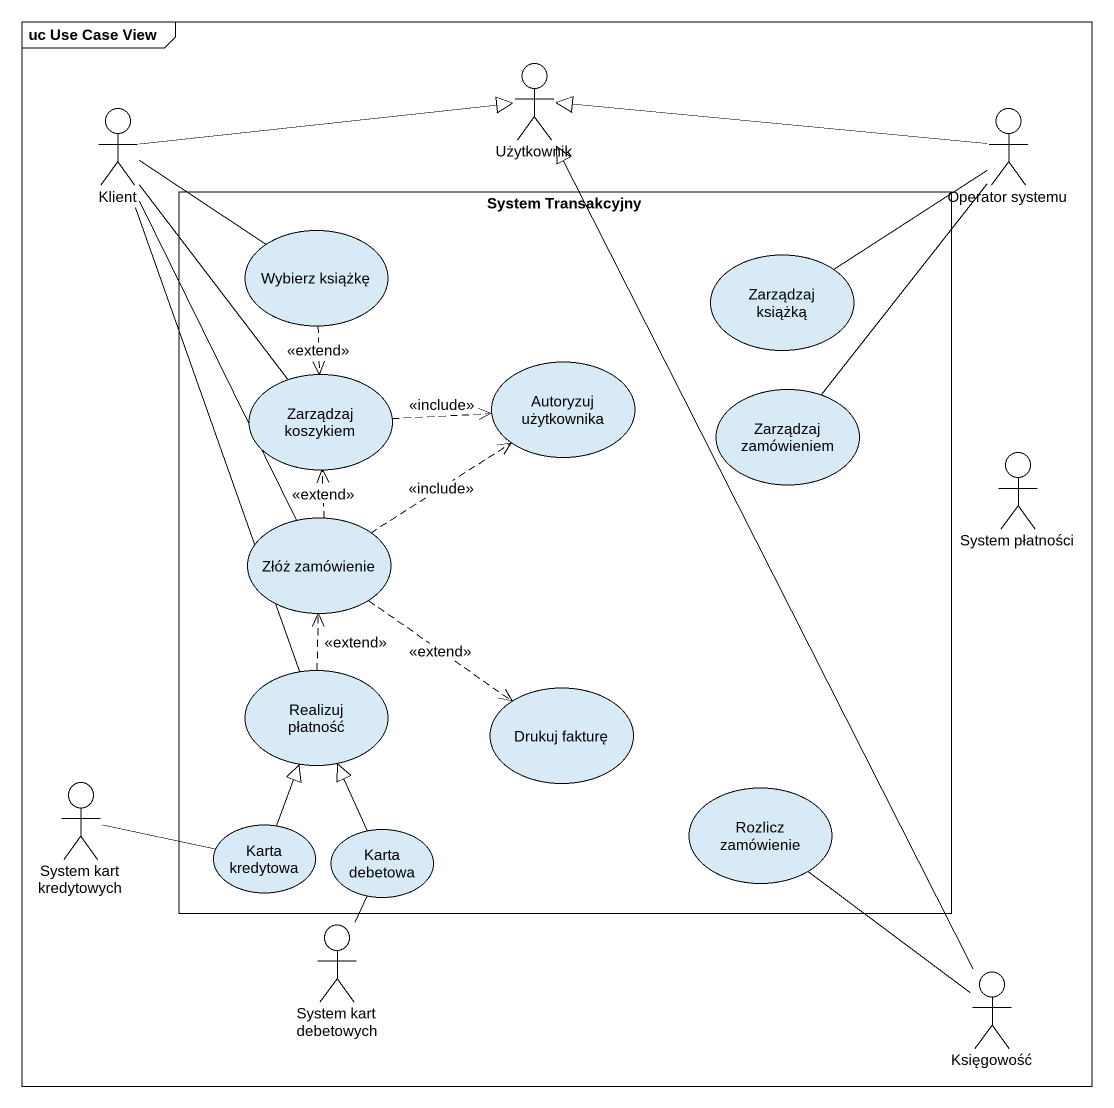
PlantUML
@startuml
mainframe uc Use Case View
actor Użytkownik
actor Klient
actor "Operator systemu" as Operator_systemu
rectangle "System Transakcyjny" as System_Transakcyjny {
  usecase "Wybierz książkę" as Wybierz_książkę
  usecase "Zarządzaj książką" as Zarządzaj_książką
  usecase "Zarządzaj koszykiem" as Zarządzaj_koszykiem
  usecase "Autoryzuj użytkownika" as Autoryzuj_użytkownika
  usecase "Zarządzaj zamówieniem" as Zarządzaj_zamówieniem
  usecase "Złóż zamówienie" as Złóż_zamówienie
  usecase "Realizuj płatność" as Realizuj_płatność
  usecase "Drukuj fakturę" as Drukuj_fakturę
  usecase "Karta kredytowa" as Karta_kredytowa
  usecase "Karta debetowa" as Karta_debetowa
  usecase "Rozlicz zamówienie" as Rozlicz_zamówienie
}
actor "System płatności" as System_płatności
actor "System kart kredytowych" as System_kart_kredytowych
actor "System kart debetowych" as System_kart_debetowych
actor Księgowość
Klient -right-|> Użytkownik
Operator_systemu -left-|> Użytkownik
Operator_systemu -left- Zarządzaj_książką
Operator_systemu -- Zarządzaj_zamówieniem
Wybierz_książkę -left- Klient
Wybierz_książkę ..> Zarządzaj_koszykiem : <<extend>>
Zarządzaj_koszykiem -up- Klient
Zarządzaj_koszykiem .right.> Autoryzuj_użytkownika : <<include>>
Złóż_zamówienie -up- Klient
Złóż_zamówienie .up.> Zarządzaj_koszykiem : <<extend>>
Złóż_zamówienie .up.> Autoryzuj_użytkownika : <<include>>
Złóż_zamówienie ..> Drukuj_fakturę : <<extend>>
Realizuj_płatność -up- Klient
Realizuj_płatność .up.> Złóż_zamówienie : <<extend>>
System_kart_kredytowych -right- Karta_kredytowa
Karta_kredytowa -up-|> Realizuj_płatność
Karta_debetowa -up-|> Realizuj_płatność
System_kart_debetowych -up- Karta_debetowa
Księgowość -up-|> Użytkownik
Księgowość -up- Rozlicz_zamówienie
@enduml
